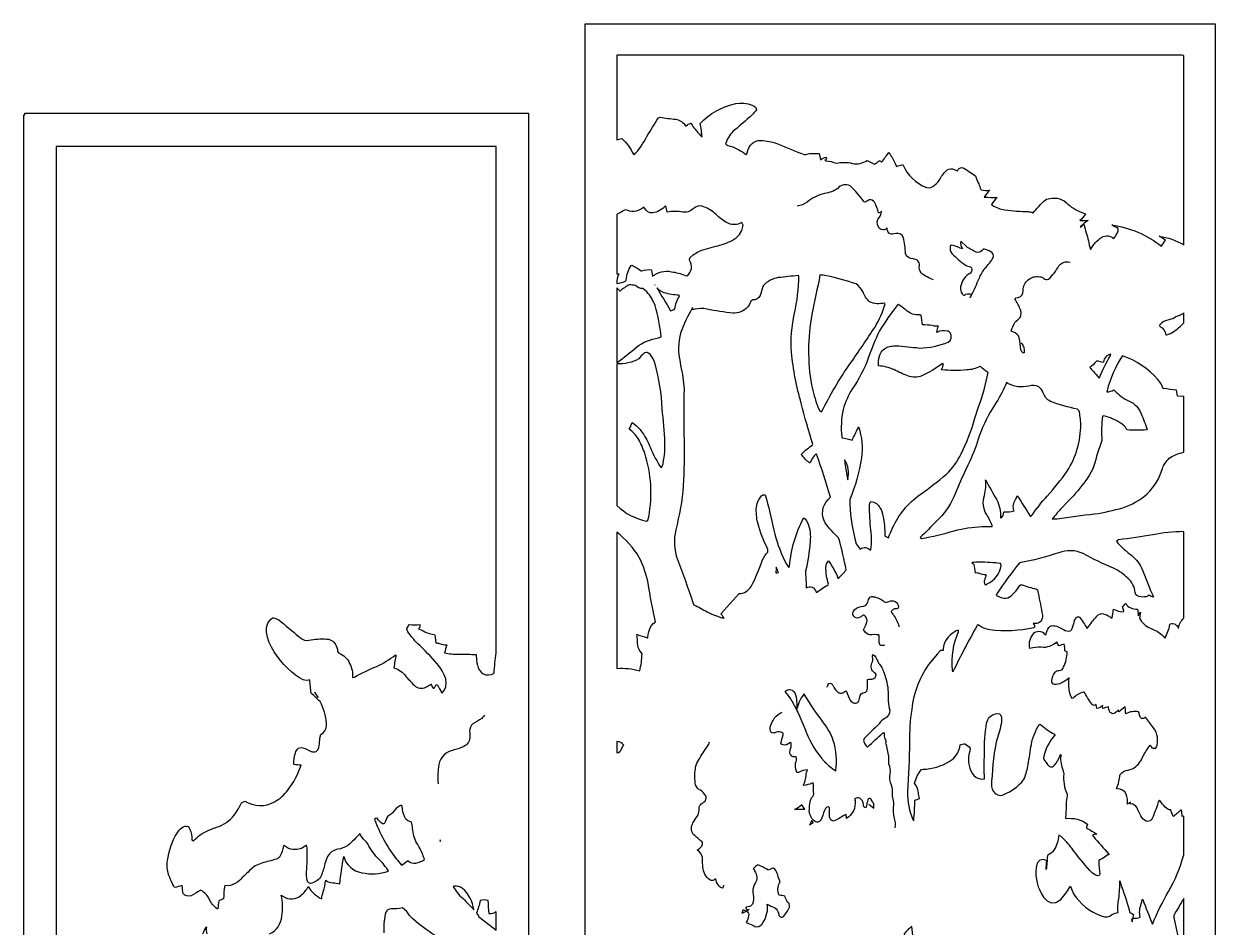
# Model space of a CAD drawing. Extents: x 1.4 to 96.1, y 1 to 80.1.
# Drawn here: x 2.65 to 21.57, y 64.31 to 78.65 of the extents above; entities that cross this region are included whole.
import ezdxf

# ---------------------------------------------------------------- set-up
doc = ezdxf.new("R2010")
doc.units = 0
doc.linetypes.add('0', pattern=[0])
doc.layers.add('1', color=7, linetype='0')

msp = doc.modelspace()

# ---------------------------------------------------------------- linework, layer by layer
at = {"layer": '1'}
for points in [[(11.56932, 78.646935), (21.569319, 78.646935), (21.569319, 44.646935), (11.56932, 44.646935)], [(10.668735, 77.227837), (10.668735, 48.229309), (10.654846, 48.229309), (10.654846, 48.20153), (2.654846, 48.20153), (2.654846, 77.200058), (2.668735, 77.200058), (2.668735, 77.227837)], [(12.670772, 74.504593), (12.670437, 74.504387), (12.674955, 74.49781)], [(9.262186, 65.689087), (9.265437, 65.664322), (9.274294, 65.679817)]]:
    msp.add_lwpolyline(points, close=True, dxfattribs=at)
for points in [[(12.069322, 76.80703), (12.071054, 76.803123, -0.052293), (12.148818, 76.828018, -0.103189), (12.332417, 76.575714), (12.342877, 76.56472, 0.067813), (12.546992, 76.856949, -0.013742), (12.73126, 77.154633), (12.756039, 77.165077, 0.022983), (13.005339, 77.132797, -0.193466), (13.161889, 77.025833), (13.168066, 77.026642, -0.102357), (13.245809, 77.069527), (13.252481, 77.063774, 0.093119), (13.31089, 76.97438, 0.018204), (13.423725, 76.846321, 0.037062), (13.391895, 77.064285, -0.16086), (13.959456, 77.380211), (14.018556, 77.386894, -0.191187), (14.278022, 77.31826), (14.287903, 77.283737, -0.070043), (14.168468, 77.158905, 0.000137), (13.913969, 76.936996, 0.113915), (13.795319, 76.737862, 0.085693), (13.876423, 76.703491, -0.088369), (14.12001, 76.571648), (14.135493, 76.581642), (14.152965, 76.65155, -0.365899), (14.391538, 76.793396, -0.075), (14.63893, 76.737106, 0.006154), (15.043003, 76.570709), (15.067927, 76.570023, -0.117951), (15.14645, 76.587677, -0.038015), (15.280515, 76.588486), (15.302502, 76.489723), (15.305236, 76.487617, -0.146664), (15.395575, 76.529221, -0.350001), (15.373783, 76.475304), (15.385676, 76.472282, -0.073482), (15.559563, 76.43261, -0.126852), (15.809584, 76.430283, 0.211552), (16.044182, 76.479012), (16.158493, 76.420174, 0.16846), (16.222145, 76.466393, -0.413839), (16.265265, 76.458252), (16.273664, 76.449089, -0.008413), (16.39081, 76.606308, 0.096541), (16.42207, 76.552971, -0.052297), (16.507877, 76.383247, -0.02741), (16.610306, 76.411095, 0.199236), (16.985823, 76.048592, 0.254383), (17.115444, 76.083603, 0.120889), (17.202999, 76.188286, -0.083775), (17.315783, 76.327797, -0.252989), (17.426214, 76.335655), (17.462458, 76.318062), (17.476301, 76.314362, -0.2331), (17.549343, 76.367676, -0.038539), (17.765524, 76.233414), (17.770786, 76.216606, 0.067079), (17.814936, 76.107628, -0.038661), (17.847122, 76.015312), (17.854868, 76.010933, 0.086152), (17.989967, 76.004692, 0.023717), (17.903046, 75.89698, 0.013174), (18.108646, 75.888123, 0.072151), (18.019587, 75.778816), (18.030594, 75.766083, 0.119096), (18.231972, 75.695755, 0.03475), (18.601692, 75.667183, -0.058876), (18.662977, 75.651184), (18.672775, 75.641754, -0.030616), (18.869678, 75.848557), (18.889009, 75.861504), (18.943068, 75.872688, -0.277711), (19.230703, 75.783752, 0.100825), (19.486137, 75.639786), (19.508518, 75.628387, -0.105694), (19.421082, 75.523682, 0.033814), (19.54969, 75.529648), (19.551666, 75.527657, 0.049415), (19.424141, 75.417336), (19.427975, 75.418373, -0.097933), (19.486956, 75.459671), (19.491394, 75.456886, 0.058883), (19.521616, 75.330437, -0.02549), (19.584332, 75.068733), (19.592999, 75.067444, -0.117298), (19.767246, 75.260002, -0.305959), (19.962124, 75.239563, 0.006029), (20.018091, 75.327011, 0.12339), (20.028147, 75.39608, 0.003384), (19.926565, 75.454498, -0.130628), (20.717447, 75.11824, 0.008725), (20.782961, 75.21447, -0.047484), (20.681089, 75.275032, -0.099178), (21.069321, 75.137932), (21.069321, 78.142616), (21.037449, 78.146935), (12.069321, 78.146935)], [(12.069322, 74.523781, 0.109428), (12.212946, 74.56916), (12.220027, 74.578995, -0.132884), (12.295637, 74.811974), (12.307282, 74.816704, -0.040667), (12.456242, 74.724144), (12.466368, 74.723824, -0.123113), (12.615097, 74.741951), (12.618941, 74.735817), (12.637136, 74.640335, -0.231444), (12.93576, 74.711205, -0.058998), (13.155312, 74.653839), (13.193442, 74.644363, 0.081644), (13.253695, 74.762352, 0.164684), (13.224481, 74.895805), (13.227283, 74.930939), (13.282102, 74.981621), (13.347836, 75.021767, -0.055903), (13.640031, 75.115204, 0.048267), (13.903336, 75.207909), (13.966277, 75.249489), (14.017603, 75.301956), (14.054811, 75.367683), (14.0754, 75.449043), (14.052928, 75.490372), (13.99494, 75.468307, -0.212962), (13.802635, 75.498741, -0.063605), (13.618752, 75.64299, 0.093672), (13.426694, 75.752991, 0.229705), (13.29912, 75.7201), (13.266255, 75.696663, -0.234082), (13.087039, 75.663414, 0.088766), (12.871307, 75.656349, -0.007139), (12.84495, 75.756081, -0.170064), (12.63399, 75.644218, -0.289799), (12.514531, 75.716499), (12.496508, 75.738098, -0.292102), (12.242537, 75.684593), (12.220685, 75.690849), (12.203779, 75.693604, -0.010434), (12.075109, 75.625824), (12.069321, 75.618935), (12.069321, 74.679695, 0.057735), (12.100375, 74.680084, 0.107002)], [(17.563496, 75.077965, -0.115854), (17.479885, 75.103889, 0.074872), (17.383795, 75.134384), (17.368982, 75.127846), (17.360693, 75.11058, 0.195782), (17.387625, 75.00164, 0.051272), (17.606798, 74.813797, 0.097223), (17.683941, 74.791145), (17.692265, 74.786201, -0.467234), (17.653759, 74.670448, 0.247619), (17.524244, 74.434624, 0.18019), (17.570257, 74.342102), (17.58968, 74.332855, -0.397233), (17.694553, 74.350296, -0.175424), (17.673935, 74.299957, 0.305155), (17.697094, 74.336967, 0.028515), (17.820576, 74.606201, -0.04416), (17.912403, 74.766045, 0.058561), (18.045753, 74.931702, 0.407735), (18.005167, 75.028099, 0.075173), (17.895758, 75.072899), (17.872271, 75.0476, -0.286727), (17.772173, 75.021614, -0.004422), (17.618729, 75.109406), (17.530125, 75.194435, 0.293407)], [(13.755089, 69.236237, 0.097549), (13.723093, 69.281731), (13.724457, 69.284355), (14.009758, 69.600464, 0.253846), (14.204477, 69.715759, 0.037503), (14.379266, 70.127769, -0.081306), (14.466549, 70.261284), (14.469315, 70.301659, -0.046081), (14.306683, 70.722878, -0.069814), (14.284925, 70.975914, -0.182105), (14.389593, 71.17067), (14.42561, 71.170723, -0.01732), (14.562404, 70.608078, 0.051859), (14.729849, 70.128365), (14.763263, 70.067505), (14.793804, 70.019066), (14.813285, 70.033974, -0.099662), (15.03304, 70.801918), (15.059863, 70.786652), (15.083437, 70.756081), (15.102549, 70.720963, -0.119876), (15.138533, 70.428856, -0.040055), (15.067316, 69.95903), (15.063999, 69.929192, -0.035441), (15.073333, 69.696831), (15.081267, 69.693451, -0.170209), (15.168852, 69.704803, -0.217572), (15.23365, 69.623825), (15.2412, 69.616356, -0.041964), (15.422649, 69.740822), (15.431162, 69.751518, -0.069403), (15.388047, 70.022079, -0.160215), (15.429596, 70.120743, -0.077886), (15.579652, 69.84594), (15.586002, 69.847153, 0.089178), (15.710144, 69.979134, 0.0133), (15.601671, 70.459549), (15.58931, 70.487518, -0.048663), (15.376036, 70.725937, -0.336459), (15.424122, 71.095398), (15.441975, 71.113411), (15.461122, 71.130043, 0.023943), (15.238161, 71.815437), (15.230022, 71.816902, 0.111566), (15.136746, 71.676704), (15.128942, 71.677139, -0.095653), (15.003405, 71.809479), (15.006113, 71.818985, -0.049759), (15.178194, 71.961662), (15.183156, 71.973396, -0.02017), (14.997652, 72.622337, -0.044533), (14.841669, 73.432556, -0.073415), (14.891128, 74.051086, 0.049608), (14.958965, 74.645088), (14.949886, 74.651749, -0.001389), (14.631093, 74.61795, 0.167654), (14.398939, 74.493637), (14.388958, 74.477081, 0.022378), (14.346924, 74.331444, -0.334365), (14.227795, 74.266846), (14.197378, 74.243759), (14.168241, 74.18087, -0.250001), (13.9411, 74.055626), (13.914935, 74.054817, -0.033633), (13.499238, 74.119385, 0.090765), (13.310362, 74.117912), (13.275755, 74.104431, 0.020196), (13.273093, 74.140648, 0.053222), (13.082129, 73.738365, 0.117792), (13.073223, 73.274315), (13.08293, 73.221687, -0.043247), (13.138426, 72.848694, 0.016529), (13.138338, 72.035568, -0.016041), (13.124352, 71.313141, -0.044528), (13.004195, 70.613647, 0.131416), (13.030686, 70.142342, -0.009615), (13.278575, 69.461021), (13.294239, 69.424316, -0.016044), (13.504877, 69.31086, 0.057987), (13.772621, 69.209778, -0.047866)], [(15.774578, 73.252571, 0.006278), (16.168671, 73.83326, 0.06237), (16.331312, 74.202362), (16.323963, 74.210251, -0.023729), (16.19639, 74.201126, -0.09438), (16.083334, 74.233238, -0.114006), (15.974878, 74.396027, 0.105787), (15.870817, 74.517143, 0.024243), (15.399496, 74.64769, 0.020192), (15.295153, 74.661453, -0.00436), (15.165014, 74.031685, 0.089067), (15.160296, 72.914886, 0.045036), (15.261709, 72.568626), (15.289425, 72.51062), (15.320263, 72.486923, -0.035813)], [(12.06932, 73.275749), (12.075933, 73.270058, 0.017809), (12.3848, 73.51619, -0.131406), (12.728632, 73.659073), (12.772039, 73.676216, 0.054126), (12.678443, 74.174179, 0.087138), (12.548208, 74.39209), (12.510537, 74.4263), (12.483233, 74.443398, -0.203262), (12.364447, 74.491653, 0.083016), (12.265652, 74.501015, 0.071578), (12.121531, 74.403984, 0.003806), (12.069321, 74.456001)], [(12.988205, 74.122116, -0.085781), (13.065418, 74.327118), (13.054931, 74.337601, -0.044202), (12.823696, 74.375534, -0.116679), (12.703979, 74.455818, -0.010369), (12.919689, 74.091019, 0.127604)], [(16.447611, 70.644714, -0.133324), (16.885672, 71.174034, 0.022115), (17.303167, 71.496376, 0.092544), (17.537621, 71.822166, 0.042904), (17.756168, 72.384193), (17.814394, 72.567078, 0.041675), (17.965137, 73.109917), (17.955372, 73.119118, -0.063571), (17.841221, 73.206284), (17.834127, 73.208076, -0.113946), (17.624016, 73.151688, -0.047155), (17.225193, 73.155266, 0.144355), (17.249117, 73.252319), (17.233778, 73.24662, -0.03774), (16.912798, 73.056458, -0.190186), (16.690689, 73.059845, -0.037515), (16.466572, 73.158264, 0.099819), (16.224075, 73.214706), (16.225206, 73.296936, -0.124552), (16.268829, 73.435486, -0.214792), (16.423985, 73.528046, -0.054586), (16.502291, 73.535973, -0.012028), (16.874636, 73.500214, 0.100047), (17.330349, 73.593903, 0.370854), (17.369831, 73.73526, 0.23602), (17.313578, 73.768982, 0.192235), (17.157442, 73.748688), (17.152775, 73.750984, -0.144399), (17.17779, 73.847755, -0.10716), (17.081766, 73.855118, 0.034652), (16.92016, 73.868439, -0.001419), (16.902763, 74.022217), (16.887802, 74.026665, -0.227896), (16.655649, 74.105942, 0.033792), (16.540073, 74.18866), (16.519476, 74.175186, 0.027384), (16.240671, 73.772964, 0.034786), (16.062208, 73.34008, -0.062464), (15.810367, 72.854759, 0.062017), (15.660526, 72.52314, 0.069195), (15.639403, 72.087105), (15.645582, 72.074455, -0.045519), (15.807664, 72.037323, -0.015737), (15.900211, 72.228783), (15.905849, 72.246475, -0.128168), (15.951896, 71.754356, -0.063819), (15.767617, 71.095375, 0.06447), (15.850914, 70.472237), (15.8701, 70.392418, 0.042114), (15.934837, 70.306732, -0.451165), (16.093224, 70.289017), (16.103628, 70.296318, 0.063867), (16.098602, 70.658249, -0.036841), (16.084368, 71.043785), (16.109638, 71.064339, -0.232789), (16.247131, 70.964897, -0.118371), (16.293991, 70.833855, -0.044), (16.327011, 70.524948), (16.330339, 70.513542), (16.380234, 70.48481, -0.017496)], [(21.012239, 74.021782, -0.020036), (20.9928, 74.015945), (20.995625, 74.018784, 0.077251), (20.898352, 73.965614, 0.021024), (20.765549, 73.928444, 0.123431), (20.687826, 73.864021), (20.689486, 73.841949, -0.281163), (20.784756, 73.711464), (20.801069, 73.708748, 0.113006), (21.011824, 73.84227), (21.039404, 73.867241), (21.067066, 73.892113), (21.069321, 73.898552), (21.069321, 74.056396, -0.112136)], [(12.069321, 70.999222, 0.136724), (12.542567, 70.748787), (12.562634, 70.76902), (12.575894, 70.819611, 0.124522), (12.512656, 71.829735, 0.049254), (12.406258, 72.065323, 0.088554), (12.265749, 72.210548, 0.078129), (12.311952, 72.318802, -0.102766), (12.47236, 72.158653, -0.071396), (12.603367, 71.913155, 0.052176), (12.773835, 71.598595), (12.790305, 71.621086, 0.088769), (12.832072, 71.994858, 0.024103), (12.788597, 72.534119, 0.058959), (12.677598, 73.246758), (12.66105, 73.291847, 0.154855), (12.572699, 73.419624, 0.314326), (12.497594, 73.410347, 0.094236), (12.421535, 73.329285, -0.143268), (12.069321, 73.248322)], [(19.635042, 73.126953, -0.013372), (19.719574, 73.030746), (19.732832, 73.024574, -0.048972), (19.908703, 73.380295), (19.914171, 73.399841, 0.339637), (19.796404, 73.279915), (19.789076, 73.272148, -0.034836), (19.70039, 73.295242, 0.260884), (19.672838, 73.283203, -0.08683), (19.581757, 73.189507, 0.017933)], [(19.135914, 70.961266, 0.018409), (18.982141, 70.787109), (19.059153, 70.789711, -0.008032), (19.65583, 70.866455, 0.034848), (20.10165, 70.964142, 0.102215), (20.491076, 71.18692, 0.137057), (20.731377, 71.587151, -0.113656), (20.838577, 71.749512, -0.097527), (21.069321, 71.844856), (21.069319, 72.730827), (20.975836, 72.736183), (20.973026, 72.740364), (20.954741, 72.831734, -0.005847), (20.751177, 72.856331), (20.740929, 72.86248, 0.115655), (20.659426, 72.998802, 0.126359), (20.099165, 73.378128, 0.084795), (19.852087, 72.818039), (19.851837, 72.80381, 0.106933), (19.961012, 72.833817), (19.971163, 72.827797, 0.115162), (20.206345, 72.657776, -0.19188), (20.392263, 72.457703, -0.021657), (20.49106, 72.204117), (20.481524, 72.200478, -0.043469), (20.169605, 72.199677), (20.159485, 72.212463, 0.166043), (20.073021, 72.305786, 0.081061), (19.800051, 72.42485), (19.778662, 72.419632, 0.040481), (19.770472, 72.032234), (19.68368, 71.782349, -0.130012), (19.516459, 71.399246, -0.04323), (19.246662, 71.07885)], [(18.400692, 71.095764, 0.056868), (18.423899, 71.155434), (18.432894, 71.150429, 0.008032), (18.633574, 70.831894), (18.655079, 70.836784, -0.039469), (18.901941, 71.147354, 0.026457), (19.218119, 71.543419, 0.143468), (19.43631, 72.290276, 0.05228), (19.40663, 72.510208), (19.382782, 72.530617, -0.04681), (18.952385, 72.653236, -0.199717), (18.840219, 72.790672, 0.100768), (18.769667, 72.885132, 0.1862), (18.611591, 72.896912, -0.041251), (18.434597, 72.882637, -0.070898), (18.25506, 72.95015, -0.042707), (18.094435, 72.636909), (18.035116, 72.537491, 0.069261), (17.808645, 72.050613, -0.039979), (17.64222, 71.640945), (17.594339, 71.537216, 0.013462), (17.418133, 71.136879, -0.10004), (17.14715, 70.751915, -0.008824), (16.887007, 70.492432), (16.905298, 70.477844, 0.038799), (17.425404, 70.598869, -0.05411), (17.86545, 70.664764), (18.030064, 70.667694), (18.027697, 70.683098, 0.071075), (17.936289, 70.859871, -0.214553), (17.904848, 71.158646, 0.087761), (17.924747, 71.409286, 0.015895), (18.101831, 71.090431, -0.133664), (18.162779, 70.808731), (18.166859, 70.799637, 0.215193), (18.213915, 70.895958), (18.217705, 70.900169, 0.113616), (18.375505, 70.914589, -0.244669)], [(15.721304, 71.482964), (15.730585, 71.423218), (15.735619, 71.408768, 0.225378), (15.682286, 71.727081, 0.001029)], [(12.069321, 68.418129), (12.069624, 68.412277, -0.091877), (12.433834, 68.374695, 0.050283), (12.470654, 68.64312), (12.461165, 68.661156, -0.133491), (12.400976, 68.776093, 0.036337), (12.38894, 68.953636), (12.394452, 68.949509, 0.013327), (12.552475, 68.90097), (12.559793, 68.896332), (12.56416, 68.908203, -0.094244), (12.609559, 69.080437, -0.136252), (12.682267, 69.147736, -0.014273), (12.565893, 69.768021, 0.07035), (12.425761, 70.173035, 0.097047), (12.069321, 70.575577)], [(20.82935, 64.871002, 0.065111), (21.069321, 65.451599), (21.069279, 66.069298), (21.045567, 66.060455, -0.003032), (21.035784, 66.170357, -0.005336), (20.905746, 66.064087), (20.901068, 66.066002, -0.03273), (20.865549, 66.167801, -0.236599), (20.777946, 66.210411, -0.05726), (20.687323, 66.323952), (20.674194, 66.310883), (20.660709, 66.279266, -0.03237), (20.569771, 66.033195), (20.552835, 66.009705, -0.378667), (20.475954, 65.990723, -0.216108), (20.3881, 66.075073, -0.027042), (20.329903, 66.200165, 0.254027), (20.230223, 66.262581), (20.22106, 66.265511, -0.167914), (20.227524, 66.292168, 0.010458), (20.175644, 66.259109, 0.113097), (20.157907, 66.416344, 0.288238), (20.017553, 66.501678), (20.00419, 66.505531, 0.070318), (20.058409, 66.729507, -0.198629), (20.187887, 66.799721, 0.204677), (20.366041, 66.917534, 0.062687), (20.422537, 67.015007, -0.044031), (20.53702, 67.192642), (20.54567, 67.181892, 0.440614), (20.597631, 67.148384, -0.112167), (20.620525, 67.141319), (20.633001, 67.157013, 0.266748), (20.589199, 67.471146, 0.015891), (20.462086, 67.640953), (20.450951, 67.634491, -0.647622), (20.378664, 67.646324, -0.12112), (20.36104, 67.708656), (20.352942, 67.722664, 0.180965), (20.150476, 67.693588, 0.00022), (20.140837, 67.799995), (20.138426, 67.80127, 0.04234), (20.046364, 67.723991, -0.378198), (20.035275, 67.755585, -0.083823), (19.963873, 67.696503, -0.411416), (19.893906, 67.734612, -0.108824), (19.874409, 67.803841, 0.058774), (19.7873, 67.775497, -0.137859), (19.783171, 67.829163, -0.182011), (19.68961, 67.776611), (19.680988, 67.83876), (19.678265, 67.84053, -0.380984), (19.620638, 67.833969, -0.052656), (19.504337, 68.017471), (19.491539, 68.035576), (19.478548, 68.038094, 0.11941), (19.313473, 67.9422), (19.301825, 67.936531, -0.139129), (19.257954, 68.048492, -0.082644), (19.251488, 68.263176), (19.240732, 68.257607, -0.149829), (19.04377, 68.156822), (19.018345, 68.157318, -0.464997), (18.977777, 68.215279, -0.134467), (19.027624, 68.354324, -0.225221), (19.093882, 68.378784, 0.317031), (19.163719, 68.438446, 0.102756), (19.221491, 68.676575, 0.024177), (19.182055, 68.690483, 0.05029), (19.172615, 68.797562, 0.066054), (19.086107, 68.770088, -0.007369), (19.051758, 68.834442, -0.237228), (18.808937, 68.748581, 0.059284), (18.626652, 68.730721, -0.260885), (18.701815, 68.98114, -0.439699), (18.870872, 68.945313), (18.886255, 68.958221, -0.118959), (18.927017, 69.062897, -0.278225), (19.007425, 69.091537, -0.120718), (19.096603, 69.063278), (19.162039, 69.030739, 0.204942), (19.267834, 69.009666, 0.222837), (19.296925, 69.046478, 0.068831), (19.337481, 69.173584, -0.105043), (19.372278, 69.227753, -0.294807), (19.416824, 69.226105, -0.019398), (19.535261, 69.049248), (19.56835, 69.088799, -0.042568), (19.710409, 69.261902, -0.288352), (19.825003, 69.270988, -0.093282), (19.908596, 69.220924), (19.928802, 69.210777, 0.038806), (19.956947, 69.355667), (20.005945, 69.334656, 0.191376), (20.116083, 69.316719), (20.121357, 69.321625), (20.099028, 69.395157, 0.052094), (20.145298, 69.445068, 0.274408), (20.336008, 69.354317, -0.068704), (20.344109, 69.246025, 0.020768), (20.383871, 69.307411, -0.00246), (20.367422, 69.210884, 0.186537), (20.542822, 69.053253), (20.606573, 69.022324, -0.121752), (20.771107, 68.892914, 0.07957), (20.851141, 69.11161), (20.860853, 69.119995, -0.427986), (20.982552, 69.054459), (20.987766, 69.050827, -0.184581), (21.068132, 69.207504), (21.069321, 69.221855), (21.069321, 70.577942), (21.066248, 70.585556, 0.044735), (20.580624, 70.535706, -0.002478), (20.035658, 70.452583), (20.003578, 70.434319), (20.025005, 70.403244, 0.058471), (20.239098, 70.211403, -0.11484), (20.415979, 69.975731, 0.01294), (20.589689, 69.545807, -0.090375), (20.523849, 69.574295, -0.305783), (20.310247, 69.583687), (20.301151, 69.617447, 0.188792), (20.183762, 69.844948, 0.084357), (19.9557, 70.00322, -0.023072), (19.471003, 70.236786, 0.195619), (19.085007, 70.250938, -0.037274), (18.464251, 70.089691, 0.024488), (18.104298, 69.599487), (18.092159, 69.572838, 0.056406), (18.221745, 69.527275, 0.228325), (18.328178, 69.566223, 0.080727), (18.46674, 69.729004), (18.49128, 69.744469, 0.024774), (18.732107, 69.672493), (18.749239, 69.65889), (18.756828, 69.606689, -0.023967), (18.826054, 69.259224, -0.181271), (18.797277, 69.158432, -0.177012), (18.738934, 69.128998), (18.680748, 69.125549, -0.248343), (18.701971, 69.066048), (18.690203, 69.058662, -0.086096), (17.991352, 69.025253, -0.108743), (17.80584, 69.103966), (17.790653, 69.093391, 0.017913), (17.40431, 68.356522), (17.397209, 68.387329, -0.122961), (17.493731, 68.998878), (17.496038, 69.023064, 0.199978), (17.269394, 68.814667, 0.104092), (17.251661, 68.698875), (17.208914, 68.698875), (17.159084, 68.647385), (17.047903, 68.514908, 0.133462), (16.750982, 67.762177, 0.04137), (16.716978, 67.244171, -0.015727), (16.683422, 66.454628, 0.108447), (16.774145, 66.004356), (16.782953, 65.995476, 0.031526), (16.79833, 66.320518, 0.012371), (16.876059, 66.349129, -0.051893), (16.859463, 66.445541, 0.104222), (16.797415, 66.593735, -0.102257), (16.905321, 66.806396), (16.933136, 66.812088, 0.121231), (17.347614, 66.93335), (17.392698, 66.965973, 0.216111), (17.518383, 67.199478, -0.154528), (17.596989, 67.213341, -0.16522), (17.677895, 67.14341), (17.672483, 67.102036), (17.66025, 67.044388, 0.225682), (17.73975, 66.713737, 0.199), (17.877998, 66.655556), (17.908478, 66.662567, -0.027949), (17.907475, 67.057343, -0.046633), (17.940304, 67.545097, -0.084476), (17.984766, 67.640793, -0.151631), (18.116367, 67.699669), (18.147593, 67.691742), (18.167471, 67.669632, -0.148974), (18.169947, 67.527672, -0.045649), (18.090849, 67.241982, 0.034957), (18.016874, 66.536987, 0.266256), (18.116323, 66.404076, 0.205004), (18.212975, 66.411942, 0.137463), (18.524115, 66.641953), (18.540928, 66.67057, 0.057533), (18.598818, 66.885994, 0.010041), (18.650789, 67.206726, -0.097658), (18.777588, 67.520958), (18.7973, 67.523422, 0.049522), (19.016933, 67.368645), (19.022102, 67.354462, 0.129893), (18.843414, 66.988541, 0.097088), (18.937695, 66.858002, 0.420954), (19.017252, 66.875313, 0.112439), (19.103258, 67.021652), (19.118952, 67.04834, 0.117455), (19.145227, 66.819893), (19.155798, 66.779663), (19.165737, 66.739273, 0.132112), (19.219419, 66.417221), (19.221903, 66.392693, 0.078395), (19.205379, 66.258812, 0.00104), (19.194288, 66.029694, -0.195588), (19.548515, 65.937813, 0.283259), (19.528992, 65.876511, -0.033162), (19.692118, 65.780418, 0.248888), (19.62422, 65.760635), (19.635303, 65.745178, 0.002214), (19.879747, 65.466667), (19.880224, 65.45565, 0.162887), (19.821789, 65.424377, -0.033325), (19.722654, 65.364113), (19.724691, 65.349884, 0.048667), (19.739515, 65.144958), (19.727388, 65.125824), (19.698618, 65.12159), (19.663651, 65.135513), (19.623377, 65.164993), (19.578688, 65.207428, -0.027298), (19.294029, 65.558342, 0.032749), (19.124622, 65.743515), (19.089045, 65.76503, -0.108863), (19.006788, 65.526443, -0.109147), (18.91449, 65.447899), (18.906969, 65.436188, 0.004136), (18.887831, 65.219337, -0.023571), (18.894098, 65.360634), (18.841476, 65.379349), (18.783936, 65.368172), (18.74556, 65.322983), (18.725008, 65.251717, 0.170167), (18.842695, 64.782013), (18.900932, 64.720955), (18.967611, 64.689377), (19.041386, 64.695221), (19.120922, 64.746399), (19.20487, 64.850883), (19.273769, 64.958771), (19.291048, 64.897812), (19.320381, 64.83709, 0.16377), (19.761457, 64.482628), (19.813951, 64.470093), (19.859537, 64.468002), (19.89632, 64.477417), (19.922403, 64.499336), (19.932316, 64.50872, -0.018975), (20.027195, 64.540123, -0.063323), (20.038263, 64.757172, 0.04109), (20.053232, 65.038643), (20.064333, 65.001251, -0.021479), (20.202791, 64.581558), (20.210188, 64.545097), (20.214823, 64.538132, -0.067118), (20.270088, 64.504776, -0.20435), (20.241783, 64.428345, 0.105095), (20.251898, 64.391716, 0.024881), (20.261303, 64.447464), (20.264282, 64.449791, 0.154147), (20.377871, 64.466354, -0.143985), (20.395823, 64.675789), (20.40461, 64.70977), (20.412445, 64.743988), (20.41898, 64.745071, 0.00637), (20.572025, 64.353348, -0.031896)], [(14.601196, 70.019012, -0.039581), (14.592498, 69.93177, 0.057549), (14.635318, 69.935165, 0.008555)], [(17.918594, 69.850624, 0.050626), (17.900925, 69.781273, 0.027059), (17.917988, 69.73822), (17.932835, 69.74585), (17.947472, 69.753868, 0.249846), (18.172556, 70.046585), (18.162285, 70.081451, 0.016189), (17.828709, 70.101822, 0.021976), (17.711584, 70.093719), (17.708157, 70.090523, -0.019683), (17.737604, 70.065025, -0.024417), (17.75691, 69.933044, -0.153133), (17.820234, 69.923302, 0.03972), (17.929329, 69.902855), (17.933695, 69.896217, -0.009306)], [(7.272998, 68.035194, 0.027985), (7.326149, 67.950775, 0.026266)], [(14.821198, 67.935944, -0.031199), (14.923223, 67.755348, 0.137322), (14.900563, 68.018448, 0.406242), (14.759434, 68.058929), (14.736948, 68.048279, -0.030617)], [(15.052302, 67.460831), (15.077301, 67.402336, 0.092986), (15.362116, 66.938286), (15.365057, 66.940613), (15.367873, 66.932449, 0.059672), (15.545786, 66.788994, 0.111685), (15.506604, 67.268524, 0.082542), (15.352983, 67.55027, -0.027763), (15.044679, 68.006294), (15.036353, 68.002296, 0.124231), (14.924654, 67.752441, -0.015055)], [(12.069321, 67.073257, 0.302914), (12.145038, 67.13652, -0.05631), (12.179251, 67.195717, 0.213738), (12.069321, 67.255432)], [(8.989269, 65.458076, 0.044023), (8.894085, 65.640503, -0.101843), (8.828092, 65.873116, 0.010287), (8.81006, 65.974174, -0.294314), (8.704276, 66.050385, -0.097537), (8.659675, 66.224129), (8.643231, 66.241219), (8.622233, 66.233315, 0.090152), (8.50951, 66.120033, -0.133866), (8.440626, 66.075119), (8.433688, 66.070061, 0.045558), (8.385395, 65.960503, -0.310294), (8.346725, 65.947876, -0.09243), (8.262139, 66.035294), (8.25701, 66.038002, 0.030654), (8.223899, 66.022156, 0.078957), (8.564909, 65.392601, -0.031109), (8.651965, 65.290359, 0.077029), (8.744075, 65.360611), (8.755262, 65.358574, 0.258715), (8.877674, 65.32338, 0.134048), (9.0137, 65.381271, 0.036011)], [(15.053, 66.178215), (15.008045, 66.249123, -0.139765), (14.888441, 66.173645, -0.035189)], [(15.164887, 66.001266, -0.061751), (15.129294, 65.930847, -0.020104), (15.187744, 65.965225)], [(14.795622, 64.592583, 0.410436), (14.784416, 64.703224, -0.096901), (14.741167, 64.786926), (14.735105, 64.796043, 0.017891), (14.652802, 64.813751), (14.644201, 64.818657, -0.21117), (14.652376, 65.010338), (14.665421, 65.025726, -0.093325), (14.625369, 65.134132, 0.068684), (14.58021, 65.227005), (14.558977, 65.239471), (14.531926, 65.238274), (14.497817, 65.220245), (14.471375, 65.210213, 0.084466), (14.302197, 65.296432, -0.005776), (14.240095, 65.236839, 0.071946), (14.273251, 65.174149, -0.29219), (14.251065, 64.979942, 0.155233), (14.236141, 64.822334, -0.115012), (14.22263, 64.67305, -0.205512), (14.174683, 64.631775), (14.132745, 64.625122, 0.815594), (14.12802, 64.591743, 0.273521), (14.172197, 64.583221), (14.127309, 64.561676, 0.072285), (14.071584, 64.576462, 0.05438), (14.056848, 64.527885), (14.126213, 64.561157, -0.364032), (14.161394, 64.486557, -0.099447), (14.124403, 64.379662, -0.041008), (14.228424, 64.334686, 0.405806), (14.356266, 64.337448), (14.369973, 64.350197, 0.177471), (14.462714, 64.645081), (14.457679, 64.672226, 0.043486), (14.575389, 64.61544, -0.216802), (14.63401, 64.527), (14.639626, 64.509827, 0.544028), (14.717528, 64.472816, 0.041417)], [(9.534085, 64.855293, 0.059139), (9.627489, 64.758202, -0.013899), (9.799989, 64.582756, 0.172561), (9.61948, 64.920731, 0.179093), (9.49065, 64.958748), (9.473214, 64.950798, 0.036362)], [(10.154846, 64.550964, -0.162757), (10.041735, 64.514702, -0.010674), (10.028127, 64.729584, 0.157896), (9.901481, 64.727455, -0.045033), (9.841554, 64.527824, -0.005219), (9.880856, 64.470871, 0.008967), (10.154847, 64.26001)], [(21.069321, 64.761543, -0.000981), (20.911131, 64.48893), (20.911066, 64.457695, -0.011173), (21.033001, 63.864746), (21.069321, 63.921837)], [(17.249842, 61.920036, 0.100163), (17.087967, 63.140121, 0.027543), (16.92046, 63.577469, -0.067171), (16.753811, 64.314934, 0.114804), (16.63419, 64.198769), (17.162764, 61.725967, 0.014521), (17.24828, 61.651127, -0.0051)]]:
    msp.add_lwpolyline(points, format="xyb", close=True, dxfattribs=at)
for points in [[(6.557316, 64.197502, 0.258813), (6.752864, 64.478462, 0.100211), (6.741735, 64.811249), (6.768122, 64.794998, 0.343854), (7.057029, 64.81321, 0.109992), (7.168426, 64.948387, 0.139279), (7.384255, 64.754524, -0.075898), (7.409143, 64.866295, 0.029122), (7.449623, 65.049797, 0.214687), (7.56161, 65.011528, -0.047999), (7.669695, 64.994926, -0.012441), (7.734329, 65.42791, 0.295859), (8.020135, 65.169579, 0.136958), (8.442513, 65.195839, 0.067183), (8.297281, 65.377365, -0.069209), (8.114298, 65.62571), (8.094791, 65.652214), (8.073396, 65.677223, -0.108281), (7.987927, 65.793228, -0.046927), (7.797883, 65.600052, -0.108447), (7.639972, 65.541847), (7.619071, 65.537025, 0.23707), (7.465248, 65.402618, 0.065411), (7.429101, 65.284454, -0.047268), (7.366201, 65.098557, -0.175484), (7.205338, 64.999924, -0.278987), (7.158631, 65.030563, -0.110977), (7.147799, 65.229919, 0.021073), (7.154881, 65.566307), (7.145098, 65.606117, -0.184452), (6.93163, 65.536362, -0.153321), (6.795081, 65.596504), (6.777797, 65.59668, -0.09509), (6.713811, 65.418472, -0.19382), (6.642403, 65.380768, 0.068027), (6.57881, 65.357292, 0.066146), (6.352704, 65.290977, 0.070864), (6.261638, 65.224403, 0.019238), (6.078795, 65.04599, -0.10111), (5.936182, 64.966476), (5.902834, 64.962021), (5.843533, 64.965149, 0.025251), (5.827517, 64.754486, 0.060387), (5.751215, 64.723724, 0.003229), (5.734116, 64.598999), (5.725609, 64.598335, -0.130424), (5.598825, 64.753754, 0.146401), (5.469214, 64.889397), (5.461356, 64.890556), (5.453454, 64.88974, -0.022857), (5.313272, 64.804382, -0.299201), (5.184113, 64.837814, 0.013085), (5.166767, 64.968185, -0.036133), (5.046622, 64.933311, -0.063638), (4.938881, 65.194038, -0.116451), (4.947859, 65.417511, -0.121365), (5.122942, 65.847542, -0.108152), (5.211123, 65.91127, -0.413598), (5.290353, 65.858681, -0.09575), (5.323599, 65.690483), (5.349893, 65.674187, -0.115317), (5.583138, 65.839035, -0.037868), (5.756168, 65.905922, 0.151295), (6.021966, 66.121185), (6.066462, 66.192078), (6.110611, 66.277565), (6.162838, 66.308029, 0.281287), (6.634342, 66.297211, 0.114153), (6.844671, 66.481659, 0.095188), (7.055572, 66.876144, 0.022433), (6.942656, 66.886917, -0.101314), (6.974193, 67.092003), (6.998267, 67.130707, -0.321895), (7.086174, 67.150459, -0.059086), (7.218396, 67.094872, 0.147984), (7.294615, 67.092545), (7.318626, 67.113937), (7.337301, 67.15419), (7.34967, 67.217026), (7.354762, 67.30619), (7.370772, 67.363678, 0.278484), (7.460794, 67.507294), (7.462142, 67.540207, 0.109268), (7.357304, 67.887711, 0.01516), (7.215906, 68.018822, -0.011132), (7.195487, 68.234009), (7.178105, 68.226845), (7.139112, 68.221809), (7.089801, 68.234482), (7.032412, 68.262939), (6.969182, 68.305244, -0.120736), (6.551038, 68.826965), (6.521658, 68.910553), (6.506578, 68.990631), (6.508039, 69.065247), (6.528279, 69.132477), (6.569536, 69.190392), (6.601539, 69.215218), (6.621281, 69.216858, -0.076544), (6.701316, 69.18261, -0.018093), (7.018417, 68.918556), (7.047006, 68.896652, 0.219392), (7.181202, 68.861519), (7.218083, 68.865082, -0.078938), (7.496852, 68.876114, -0.264391), (7.623879, 68.747696, -0.071748), (7.636745, 68.680962), (7.653645, 68.653755, -0.216086), (7.826897, 68.493919, -0.1318), (7.874647, 68.268723), (7.905477, 68.273911, -0.041481), (8.257133, 68.444901, 0.062545), (8.551505, 68.625542), (8.563642, 68.630478, 0.010084), (8.530857, 68.422935, -0.16712), (8.721635, 68.285988, 0.032707), (8.872759, 68.127831, 0.317659), (9.060703, 68.126686, 0.058924), (9.116158, 68.165848, 0.018101), (9.152486, 68.10051, 0.474141), (9.184258, 68.124969, -0.279449), (9.219688, 68.15567, -0.01821), (9.290886, 68.021484), (9.327121, 68.063324), (9.354239, 68.123337), (9.361834, 68.185913), (9.352255, 68.250542, 0.107148), (9.215955, 68.483452, 0.032293), (8.905256, 68.810303, -0.048924), (8.753939, 68.992691), (8.735139, 69.03569), (8.734945, 69.047241, 0.029981), (8.771861, 69.108147, 0.024554), (8.93996, 69.109451, -0.286563), (8.923193, 69.041077, -0.058442), (9.020559, 68.995338, 0.075154), (9.175162, 68.950035), (9.17865, 68.943367), (9.193827, 68.818886, -0.101109), (9.25525, 68.806694, 0.065149), (9.36896, 68.788162, -0.009802), (9.332128, 68.661751, 0.077738), (9.563252, 68.641068, -0.013288), (9.836558, 68.633423), (9.841723, 68.542763), (9.847069, 68.501579), (9.854998, 68.464478, 0.207618), (9.94786, 68.325569, 0.253221), (10.12029, 68.337326, -0.016783), (10.154723, 68.659988), (10.154846, 68.733398), (10.154845, 76.699966), (3.168756, 76.700058), (3.168735, 48.729309)], [(17.098587, 74.583321, -0.089112), (16.902954, 74.691231, -0.251558), (16.874708, 74.813141, 0.444503), (16.772583, 74.913895, -0.354371), (16.654819, 75.002563, 0.026674), (16.62085, 75.251839, 0.382878), (16.498192, 75.318207), (16.472424, 75.314514, -0.215761), (16.387808, 75.321236, -0.181168), (16.364197, 75.410233, -0.576007), (16.224234, 75.422279, -0.349012), (16.237633, 75.574959, 0.143396), (16.269701, 75.666542), (16.267464, 75.667412, -0.392877), (16.22303, 75.648628, 0.056017), (16.163023, 75.813774, 0.274382), (16.078276, 75.853828, -0.012992), (16.001421, 75.813751), (15.989675, 75.827751, 0.054733), (15.772081, 76.0746, 0.367219), (15.577327, 76.034195, -0.117674), (15.366844, 75.954445, 0.119602), (15.093483, 75.816353, -0.104643), (14.93192, 75.749993)], [(18.487478, 73.583321, -0.227174), (18.535563, 73.421379), (18.516472, 73.423599, -0.140258), (18.485422, 73.468605, 0.014782), (18.459549, 73.659172, 0.254896), (18.359169, 73.755318), (18.329092, 73.765999, -0.060212), (18.389439, 73.905205, 0.012778), (18.472477, 73.982483, 0.264067), (18.470121, 74.128845, 0.039541), (18.387865, 74.282883), (18.405275, 74.295517), (18.44194, 74.303154, 0.371614), (18.521425, 74.415077, -0.475777), (18.783247, 74.629623, -0.232851), (18.850187, 74.602974, 0.310632), (18.922798, 74.594559, 0.101863), (19.085264, 74.80307, -0.282286), (19.227886, 74.866158), (19.265253, 74.861099)], [(16.318411, 68.78006, -0.017834), (16.25955, 68.77951, -0.14234), (16.243542, 68.791588, -0.092663), (16.235601, 68.91777), (16.234201, 68.932205), (16.228409, 68.94397, 0.066611), (16.081459, 68.944969, -0.210906), (16.004837, 69.001595, -0.332498), (15.987887, 69.02832, 0.048154), (16.04113, 69.14772, 0.293491), (15.993968, 69.256134, 0.303696), (15.968969, 69.248466), (15.956818, 69.240875), (15.94451, 69.233536), (15.93205, 69.226463, -0.987081), (15.845366, 69.344429, -0.179372), (15.989474, 69.403511, 0.292654), (16.052355, 69.46402, -0.095701), (16.088829, 69.542862, -0.260634), (16.14152, 69.551918, -0.140542), (16.315851, 69.472748, 0.274342), (16.38718, 69.478279, -0.513945), (16.544222, 69.389488, -0.401042), (16.502308, 69.361076, 0.249034), (16.426434, 69.317123, 0.123088), (16.459673, 69.265518, -0.089962), (16.54821, 69.084518), (16.547565, 69.071709)], [(15.401786, 68.113426, 0.191308), (15.425837, 68.168152), (15.435016, 68.176025, -0.420531), (15.502811, 68.134743, 0.140681), (15.591004, 68.027626), (15.603698, 68.023033, 0.273546), (15.675188, 68.03846), (15.690267, 68.048393), (15.704912, 68.058952), (15.714849, 68.048256, 0.051516), (15.775226, 67.909698), (15.78686, 67.89595), (15.799964, 67.883591, 0.685122), (15.921882, 67.934998), (15.925809, 67.9562, -0.389625), (16.002979, 68.031532, 0.247245), (16.044712, 68.068642, 0.060019), (16.047777, 68.218925), (16.05146, 68.235725, -0.085812), (16.124897, 68.243477, 0.372181), (16.188725, 68.314354, 0.265728), (16.161598, 68.343422, -0.394042), (16.11994, 68.49704, 0.149762), (16.129826, 68.593102), (16.131334, 68.613518), (16.135069, 68.633644), (16.150442, 68.626289), (16.16412, 68.613426, -0.045364), (16.224533, 68.496307, -0.106384), (16.310963, 68.346321, -0.079259), (16.377356, 68.035454, 0.0717), (16.402174, 67.748116, -0.302381), (16.322933, 67.617119, 0.138377), (16.235378, 67.532402, 0.013157), (15.998787, 67.300758, 0.28521), (15.996675, 67.235237, 0.088268), (16.044573, 67.166542), (16.053461, 67.16864, 0.004545), (16.288456, 67.387344), (16.303215, 67.397827, -0.245367), (16.315359, 67.361725, 0.151083), (16.337051, 67.277626, -0.158051), (16.337629, 67.227364, -0.007066), (16.382313, 67.013382, 0.026485), (16.38328, 66.89621, -0.174664), (16.402561, 66.741501, 0.143721), (16.423969, 66.564934, -0.125372), (16.440302, 66.411987, 0.088126), (16.457142, 66.31041, -0.089833), (16.459555, 66.209961, 0.07008), (16.466219, 66.050194, -0.152007), (16.485069, 65.884369)], [(16.068422, 66.259346), (16.150349, 66.194588), (16.151752, 66.193756), (16.151752, 66.259056, 0.211444), (16.129313, 66.28936, 0.068169), (16.100637, 66.343483, 0.451008), (16.055567, 66.331818, 0.004708), (16.024174, 66.201103, -0.491693), (15.986742, 66.250778, 0.250492), (15.927359, 66.352081, 0.247858), (15.852654, 66.345848), (15.844605, 66.332367), (15.852895, 66.314178, -0.283356), (15.718435, 66.031715, -0.032453), (15.712465, 66.086449), (15.708014, 66.091469), (15.697302, 66.089806), (15.685214, 66.084961, -0.057758), (15.512076, 65.990013, -0.312733), (15.459718, 66.022018, -0.189779), (15.44533, 66.093941, 0.004574), (15.443871, 66.200287), (15.430674, 66.217178), (15.40498, 66.209526), (15.383796, 66.18821), (15.36624, 66.157196, -0.007185), (15.308576, 66.004288, -0.458077), (15.205114, 65.992477, -0.253344), (15.126532, 66.181053, -0.100477), (15.16274, 66.357758, 0.24449), (15.193808, 66.454803, 0.010919), (15.192363, 66.58223), (15.184745, 66.59066), (15.16638, 66.588898, -0.048294), (15.034153, 66.554146), (15.032154, 66.563133, 0.091575), (15.07364, 66.71328, -0.07512), (15.097667, 66.801956, 0.143717), (14.953516, 66.760727, -0.154745), (14.926204, 66.761993, -0.133032), (14.908976, 66.911674, 0.140562), (14.920836, 67.000488), (14.907542, 67.007362, -0.547854), (14.819529, 67.110619, 0.10004), (14.839001, 67.224762), (14.829865, 67.23481), (14.815635, 67.229301), (14.80278, 67.222778, -0.305421), (14.677266, 67.208908, -0.150055), (14.671908, 67.22319, -0.008643), (14.712054, 67.356804, 0.392394), (14.676521, 67.401367, 0.168876), (14.577268, 67.391594), (14.560989, 67.388435, -0.470358), (14.511304, 67.418381, -0.205695), (14.526408, 67.539604, -0.019), (14.575228, 67.630394, -0.103089), (14.693491, 67.717613)], [(9.970022, 67.668732, 0.064369), (9.925564, 67.617775, -0.012928), (9.785065, 67.535515, 0.254068), (9.73312, 67.416267, -0.002793), (9.73615, 67.309319, -0.283844), (9.620321, 67.164459, -0.043894), (9.437995, 67.106712, 0.301332), (9.236611, 66.845833, 0.049463), (9.231641, 66.583321)], [(13.765253, 64.972214), (13.752973, 64.923599, -0.225215), (13.682614, 64.969902, -0.154066), (13.642188, 65.074074), (13.620938, 65.059166, -0.403738), (13.522825, 65.073036, -0.202207), (13.43429, 65.289383, -0.020575), (13.428983, 65.409668, 0.229216), (13.352962, 65.521912), (13.346373, 65.529793, 0.111096), (13.421558, 65.593765, 0.05935), (13.43012, 65.651215, 0.296135), (13.402895, 65.675377, -0.021443), (13.277161, 65.788017), (13.269066, 65.801414, -0.244449), (13.290675, 65.984077, 0.02356), (13.359833, 66.086937, 0.11753), (13.37444, 66.182724), (13.376274, 66.199493, -0.259121), (13.410316, 66.261482, -0.066489), (13.458457, 66.29541, 0.427944), (13.463324, 66.416786, 0.117763), (13.371783, 66.493134, -0.216539), (13.315328, 66.59758, -0.079619), (13.321213, 66.847229, -0.085947), (13.372512, 66.962204, -0.02969), (13.511854, 67.178558, 0.063431), (13.543032, 67.249992)], [(9.178917, 64.173332, -0.03459), (8.831957, 64.436356, -0.050657), (8.733489, 64.553085), (8.665421, 64.612434, -0.107712), (8.483171, 64.597946, 0.291137), (8.404214, 64.542458), (8.392078, 64.510574, 0.063499), (8.370824, 64.216011, -0.077887)], [(5.497844, 64.201622, -0.019662), (5.554942, 64.313248, 0.102316), (5.560615, 64.200302, -0.132612)]]:
    msp.add_lwpolyline(points, format="xyb", dxfattribs=at)

doc.saveas('drawing.dxf')
